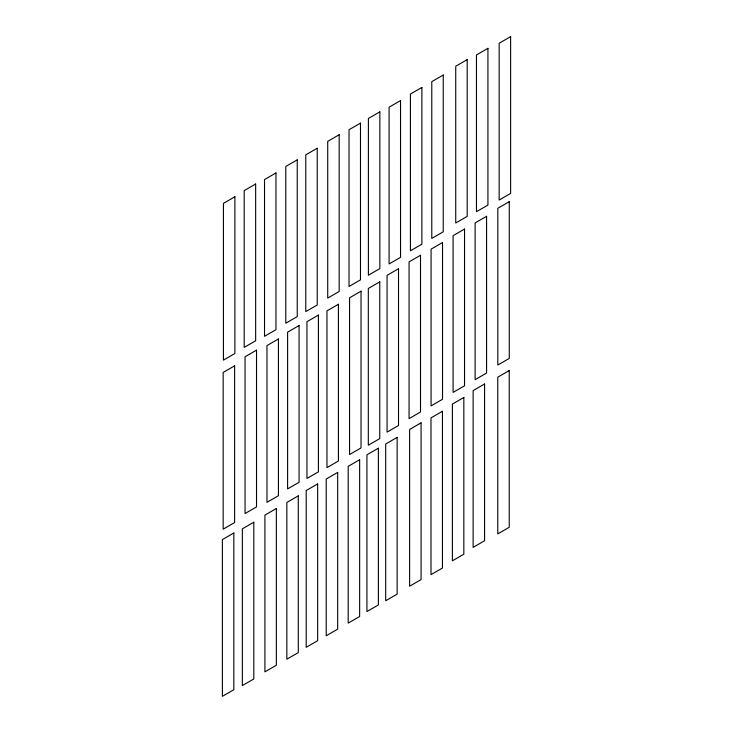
<?xml version="1.0" encoding="UTF-8"?>
<svg xmlns="http://www.w3.org/2000/svg" width="733" height="733" viewBox="0 0 733 733"><rect width="100%" height="100%" fill="white"/><g stroke="black" fill="none" stroke-linecap="round" stroke-linejoin="round"><path stroke-width="1.1" d="M467.196 59.63L455.734 66.236L455.734 222.988L467.196 216.372L467.196 59.63M487.931 48.332L476.468 54.948L476.468 211.69L487.931 205.084L487.931 48.332M339.168 134.744L327.715 141.359L327.715 298.102L339.168 291.487L339.168 134.744M443.236 75.041L431.783 81.656L431.783 238.408L443.236 231.793L443.236 75.041M421.878 87.447L410.425 94.062L410.425 250.805L421.878 244.19L421.878 87.447M360.48 123.117L349.018 129.732L349.018 286.475L360.48 279.859L360.48 123.117M379.859 111.856L368.397 118.471L368.397 275.223L379.859 268.608L379.859 111.856M297.241 159.849L285.788 166.455L285.788 323.207L297.241 316.592L297.241 159.849M317.233 148.231L305.78 154.846L305.78 311.598L317.233 304.983L317.233 148.231M510.617 36.65L499.164 43.265L499.164 200.017L510.617 193.402L510.617 36.65M255.652 184.02L244.19 190.635L244.19 347.387L255.652 340.772L255.652 184.02M400.539 100.595L389.086 107.201L389.086 263.953L400.539 257.338L400.539 100.595M275.974 172.951L264.521 179.558L264.521 336.31L275.974 329.694L275.974 172.951M234.89 196.774L223.437 203.38L223.437 360.132L234.89 353.517L234.89 196.774M509.279 201.667L497.817 208.282L497.817 365.034L509.279 358.419L509.279 201.667M486.575 216.299L475.121 222.914L475.121 379.667L486.575 373.051L486.575 216.299M464.539 229.053L453.086 235.669L453.086 392.412L464.539 385.796L464.539 229.053M420.513 255.276L409.06 261.892L409.06 418.635L420.513 412.019L420.513 255.276M442.521 242.541L431.068 249.156L431.068 405.908L442.521 399.293L442.521 242.541M256.523 350.154L245.06 356.769L245.06 513.521L256.523 506.906L256.523 350.154M299.064 325.544L287.602 332.159L287.602 488.911L299.064 482.296L299.064 325.544M318.415 315.098L306.953 321.705L306.953 478.457L318.415 471.841L318.415 315.098M398.514 268.745L387.061 275.361L387.061 432.113L398.514 425.497L398.514 268.745M338.426 304.268L326.964 310.884L326.964 467.627L338.426 461.02L338.426 304.268M361.03 291.193L349.568 297.8L349.568 454.552L361.03 447.936L361.03 291.193M278.43 338.976L266.968 345.591L266.968 502.343L278.43 495.728L278.43 338.976M379.767 281.848L368.314 288.463L368.314 445.206L379.767 438.591L379.767 281.848M234.624 365.813L223.162 372.428L223.162 529.18L234.624 522.565L234.624 365.813M484.577 384L473.124 390.616L473.124 547.368L484.577 540.752L484.577 384M509.233 370.55L497.771 377.165L497.771 533.908L509.233 527.293L509.233 370.55M463.833 397.46L452.38 404.075L452.38 560.818L463.833 554.212L463.833 397.46M421.081 422.84L409.628 429.456L409.628 586.208L421.081 579.592L421.081 422.84M378.384 448.202L366.931 454.817L366.931 611.56L378.384 604.945L378.384 448.202M397.139 437.39L385.686 444.006L385.686 600.758L397.139 594.142L397.139 437.39M442.448 411.277L430.995 417.892L430.995 574.645L442.448 568.029L442.448 411.277M317.655 483.945L306.202 490.551L306.202 647.303L317.655 640.688L317.655 483.945M337.675 472.409L326.212 479.025L326.212 635.768L337.675 629.152L337.675 472.409M359.637 459.747L348.184 466.362L348.184 623.114L359.637 616.499L359.637 459.747M233.836 532.983L222.383 539.598L222.383 696.35L233.836 689.735L233.836 532.983M276.368 508.482L264.915 515.097L264.915 671.84L276.368 665.234L276.368 508.482M298.294 495.847L286.841 502.462L286.841 659.205L298.294 652.599L298.294 495.847M253.81 522.226L242.348 528.841L242.348 685.593L253.81 678.978L253.81 522.226"/></g></svg>
